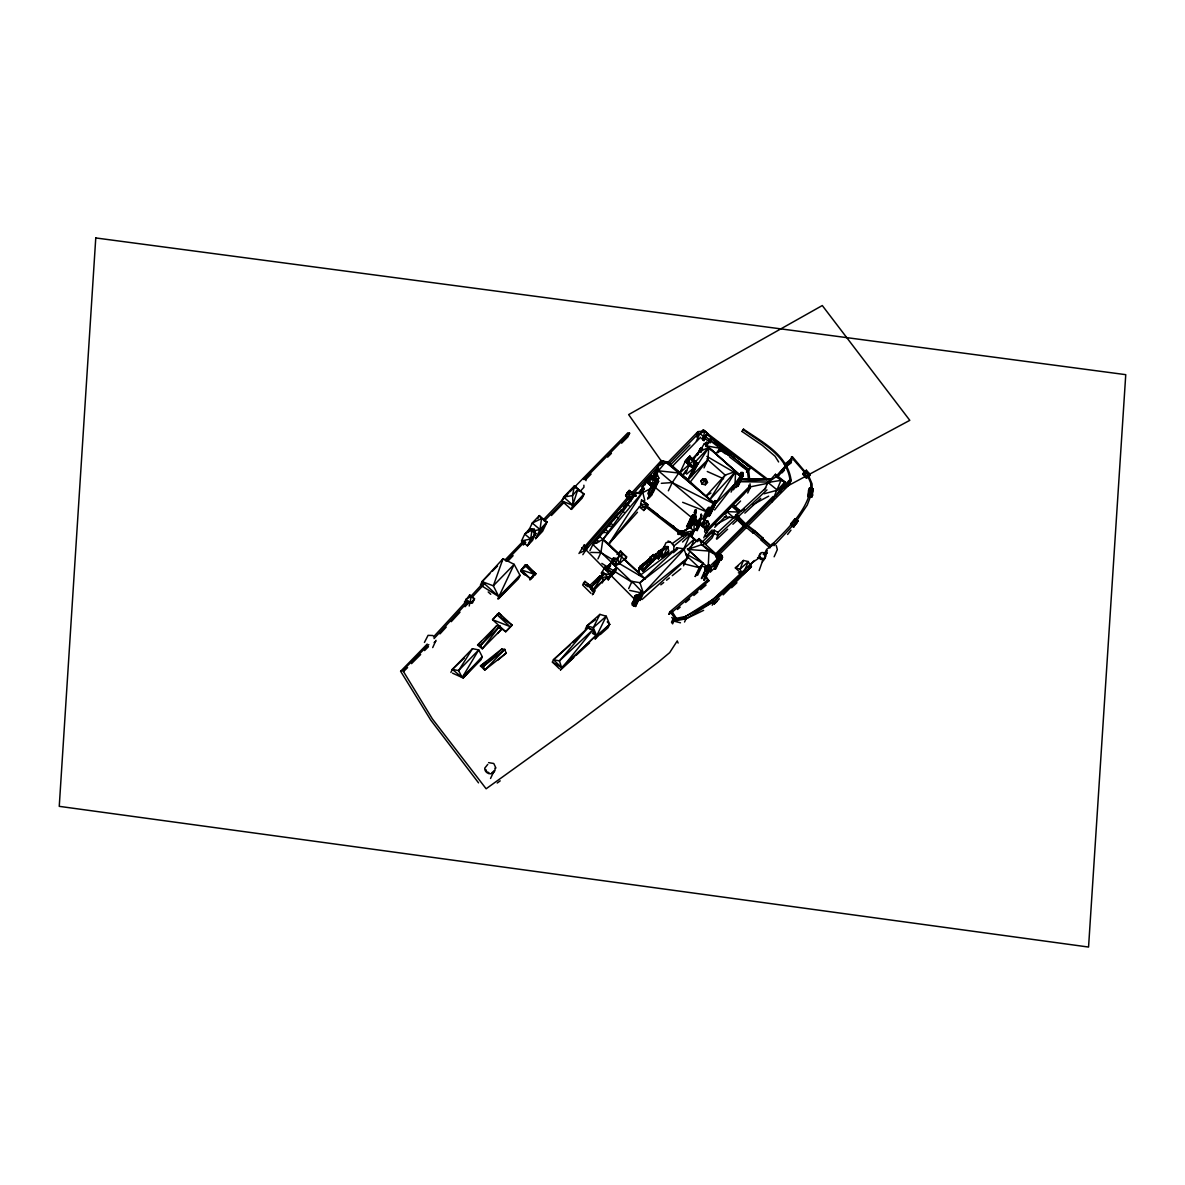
<?xml version="1.0" encoding="UTF-8"?>
<svg xmlns="http://www.w3.org/2000/svg" width="1185" height="1185" viewBox="0 0 1185 1185"><rect width="100%" height="100%" fill="white"/><g stroke="black" fill="none" stroke-linecap="round" stroke-linejoin="round"><path stroke-width="1.5" d="M678.235 531.976L678.235 534.376L681.094 534.317L681.879 530.865L678.812 530.761L678.235 534.376L681.671 533.087L681.879 530.865L681.005 533.028L694.069 530.88L694.069 522.837L698.024 526.421M678.812 533.146L678.812 530.761L681.997 531.236L678.812 533.146L681.671 533.087M690.411 527.962L694.81 518.66L694.84 514.512L691.655 516.053L686.53 526.895L691.833 517.623L694.84 514.512L695.862 517.534L693.669 522.17M689.448 456.788L685.241 461.439L686.056 462.194L687.093 460.728L685.567 460.743L679.849 472.859L687.818 479.851L697.624 464.046L689.448 456.788L689.3 465.038L685.448 473.185M762.296 561.66L759.155 570.548M638.478 572.266L639.722 567.156L638.759 572.281M639.396 575.362L638.908 568.252M639.959 567.378L638.819 571.555M708.289 566.193L708.941 551.055L701.727 544.611L699.061 538.582L689.077 548.211M686.559 474.163L693.21 468.445L693.699 460.447L679.849 472.859M808.526 490.16L808.037 496.619L811.725 497.152L813.162 488.709L809.459 488.19L808.037 496.619L812.643 495.182L811.444 489.005L809.459 488.19L808.97 494.649L812.643 495.182L809.459 488.19M693.506 520.985L694.454 521.03L694.721 517.83M695.002 514.645L695.402 509.861L694.04 512.764M699.283 521.8L699.55 518.837M469.201 606.009L471.215 596.544L469.675 594.929L464.401 602.099M645.114 484.858L645.677 480.799L646.788 479.555L648.21 480.71M702.705 439.99L704.779 431.162L703.298 429.844L699.92 433.532L696.35 441.101M698.365 527.147L699.639 523.089L695.521 519.134L693.092 522.852L698.365 527.147L700.809 523.444L695.521 519.134L692.84 524.422M537.842 518.645L539.279 515.593L546.996 522.052L542.671 531.206L535.664 538.642L539.99 529.502L541.545 518.586L539.279 515.593L532.272 523.029L527.947 532.183M521.533 540.878L530.658 539.042L532.035 529.813L529.784 528.703L524.733 534.094L521.533 540.878L527.443 545.841L535.709 533.665L532.035 529.813L524.733 534.094L530.658 539.042L527.443 545.841M697.135 530.776L699.476 525.829L701.283 513.949L699.387 522.97M639.885 596.588L639.426 599.506L637.96 600.751L635.856 600.602L634.39 599.121L634.375 597.166L636.301 594.929L638.404 595.092L639.885 596.588L639.426 599.506L639.885 596.588L638.197 595.611L636.301 594.929L634.375 597.166L636.315 599.625L638.419 599.788L639.885 598.529L638.404 595.092M575.599 488.072L575.762 487.079M706.719 445.975L740.521 475.6L704.379 443.575L697.313 455.084L699.876 449.085L701.239 450.226L701.135 447.767L697.047 455.07M706.512 444.671L706.867 442.464L705.149 443.516L706.512 444.671L707.771 443.353L706.867 442.464L705.149 443.516M711.326 509.209L715.192 503.047L715.088 500.588L713.829 501.907L715.192 503.047L708.837 516.497M703.994 520.126C712.17 506.188 709.548 501.536 702.646 518.986M705.519 567.23L704.853 569.081L705.816 570.948L707.86 571.748L710.333 569.822L705.816 570.948L706.082 566.045L704.853 569.081L708.423 570.563L707.86 571.748L710.333 569.822M694.588 514.631L695.402 509.861M694.454 521.03L696.35 509.891L695.18 514.734M811.725 497.152L813.162 488.709L811.444 489.005L811.133 492.901L808.97 494.649M658.46 551.736L658.297 558.802L654.579 555.528L658.46 551.736L661.037 550.951L661.349 554.743L658.297 558.802L661.349 554.743L658.46 551.736L660.786 555.913M708.467 570.874L710.644 570.044L711.4 567.956L710.304 565.852L705.83 565.793L705.06 567.882L706.156 569.985L708.467 570.874L709.459 565.319L708.008 564.949M719.502 560.016L720.584 554.476L717.014 554.876L716.184 556.95L717.221 559.068L719.502 560.016L721.709 559.246L722.539 557.172L721.502 555.039L717.014 554.876M698.543 522.763L699.298 519.149M699.846 524.022L701.742 514.986L699.92 521.859M653.276 560.224L654.239 555.854L653.542 554.595L650.284 557.098L649.469 558.816L652.461 561.942L656.431 557.587L653.542 554.595L649.469 558.816L653.276 560.224L656.431 557.587L654.239 555.854L650.284 557.098L653.276 560.224L652.461 561.942L656.431 557.587M533.531 532.154L534.198 529.206L531.428 528.925L531.606 532.05M657.542 469.142L658.371 465.527L662.489 461.409L667.881 461.839L712.437 501.818M717.651 560.935L715.755 568.948L720.895 558.076L714.718 569.155M640.581 504.158L647.899 504.692L643.796 510.513L645.07 507.817L640.581 504.158L641.574 500.04L647.899 504.692L643.796 510.513L639.308 506.854L645.07 507.817L647.899 504.692L643.44 501.033M624.125 559.75L626.554 556.965L622.451 553.691L617.474 558.461L613.46 557.957L612.067 560.905L612.704 563.704L614.956 565.956L620.54 551.099L626.554 556.965L625.162 559.913M806.481 478.296L810.185 474.444L803.548 472.237L806.096 471.467L810.185 474.444L807.355 476.444L803.548 472.237L805.504 472.104L806.378 470.238L802.675 474.089L806.481 478.296L808.096 473.541L806.096 471.467L806.378 470.238L810.185 474.444L809.311 476.311M614.956 565.956L619.474 563.779L622.451 553.691L620.54 551.099L617 554.521M432.718 647.588L436.006 640.33M691.729 518.008L692.707 514.927L694.84 514.512L695.862 517.534L690.455 528.006M592.411 594.781L593.596 592.219L592.204 590.797C594.603 587.582 591.448 588.797 590.871 585.716L589.493 587.479L590.871 585.716M704.957 518.556L706.067 515.312M710.082 515.164L711.193 511.935M739.603 475.496L741.01 472.504L742.758 472.519L736.433 486.102M809.399 494.619C802.497 516.186 784.381 531.487 769.361 547.455M737.974 485.791L739.766 480.814M811.251 494.619L807.237 505.062L796.942 520.393M683.538 565.823L689.137 552.803M690.974 547.751L694.025 539.323L689.951 535.116L682.545 542.004M703.564 575.051L705.712 569.096L701.357 578.324M773.894 498.841L771.894 501.907L781.004 480.369L776.323 476.563L775.464 474.267L767.969 482.473L764.503 489.805M692.336 535.339L694.069 530.88L689.833 527.429L682.367 531.695M742.802 574.74L751.112 567.067L748.298 561.557L743.41 560.446L740.062 569.155L742.121 573.347M637.811 600.632L635.501 606.587L638.982 599.24L633.634 606.039M693.832 520.615L695.684 515.964L694.38 514.883M688.752 527.992L694.84 514.512L691.655 516.053L688.263 524.14M744.18 571.437L748.298 561.557L740.062 569.155L735.337 567.911L743.41 560.446M706.319 511.565L707.593 508.528L709.297 507.461L710.2 508.35L705.253 518.808M587.76 583.627L584.96 581.376L583.657 582.857L586.279 585.479L587.76 583.627L590.693 586.101M598.425 579.065L599.699 576.206L602.054 577.11L603.58 580.072L602.276 582.961M593.404 589.404L594.811 590.826L593.315 594.041M653.142 477.051L654.416 474.252L657.379 474.681L658.86 478.103L656.89 480.977M592.204 590.797L590.989 589.019L592.367 587.242M583.642 584.22L584.96 581.376M583.657 582.857L582.65 585.034L591.019 593.359M636.315 599.625L638.197 595.611L634.834 596.203L634.39 599.121L636.315 599.625L633.294 606.009M655.038 479.673L657.379 474.681L653.69 478.621M424.437 642.418L428.066 635.353L432.94 635.53M480.429 585.049L482.058 581.598L503.047 558.683L514.157 564.371L520.022 575.347L518.393 578.798L498.47 598.825L520.022 575.347L498.855 596.648L497.774 598.929M472.504 603.017L474.474 598.84L469.675 594.929M501.951 560.979L503.047 558.683L493.33 585.805L498.855 596.648L514.157 564.371L493.33 585.805L482.058 581.598L489.805 573.807M450.892 672.428L452.344 669.362L472.489 648.684L478.74 649.913L482.325 656.831L480.873 659.882L463.246 677.983M528.495 531.428L529.784 528.703L535.709 533.665L532.495 540.449L528.703 544.493M524.614 574.858L520.704 571.081L524.762 565.275L526.703 564.815L535.827 573.644L535.25 574.858M526.14 566.03L526.703 564.815L532.05 571.096M561.794 500.944L563.645 497.048L574.458 485.776L584.012 494.204L582.176 498.1L571.348 509.372L563.156 502.144M526.703 564.815L521.282 569.852L533.872 574.118L529.813 579.924L535.827 573.644L524.762 565.275L533.872 574.118L535.827 573.644L530.391 578.71L520.704 571.081M569.911 491.819L627.872 432.792L629.62 433.206L627.902 436.85L621.577 443.205M578.976 553.514L584.235 544.981L587.434 547.588L586.071 550.477M582.842 554.684L587.434 547.588L585.671 550.433M589.863 550.788L592.841 544.508L635.871 493.582L642.67 492.027L644.773 500.396M490.546 778.471L494.145 770.872L491.968 772.694M627.25 498.441L625.636 495.36L629.22 490.412L635.738 495.774L626.628 493.256L629.22 490.412L636.152 496.159L631.501 492.219L626.628 493.256L632.183 497.848M597.936 558.935L600.899 552.654L602.884 539.516L635.871 493.582L623.34 509.58M586.279 585.479L587.834 586.516L589.138 585.049M559.35 668.755L552.403 662.074L553.499 659.764L587.567 628.094L593.196 629.516L594.574 632.553M610.571 576.843L612.127 573.525L605.224 566.785L601.373 573.11L603.669 575.347M640.892 491.064L646.788 479.555L647.958 481.258L646.832 482.473L645.425 481.332L650.861 475.407L658.386 481.554L653.009 492.916M649.321 478.666L651.083 474.844L651.38 477.244L646.832 482.473L649.691 479.11L648.299 480.873L647.143 479.17L648.254 477.94L649.721 479.333L652.505 476L651.083 474.844L648.284 478.162L649.972 478.799L651.098 477.555L649.676 476.4L649.721 479.333L652.505 476L651.128 477.777L649.706 476.622L656.416 481.421L653.913 484.147M648.284 478.162L650.832 475.378L652.254 476.533L651.083 474.844M642.788 491.553L644.299 488.368L639.367 493.671M647.751 482.473L648.921 484.161L650.313 482.413L648.891 481.243L647.751 482.473L648.921 484.161L650.313 482.413L647.751 482.473L648.891 481.243L650.061 482.962L648.639 481.777L647.499 483.006L649.173 483.628L650.313 482.413M573.733 657.586L560.505 669.88L593.196 629.516L559.453 660.875L553.499 659.764L569.985 645.084M652.106 477.703L653.276 479.407L654.653 477.644L653.231 476.474L652.106 477.703L653.276 479.407L654.653 477.644L652.106 477.703L654.653 477.644M649.78 484.147L650.935 485.835L652.328 484.087L650.906 482.917L649.78 484.147L650.935 485.835L652.328 484.087L649.78 484.147L650.906 482.917L652.328 484.087M652.935 477.407L658.371 465.527L667.881 461.839M619.474 563.779L617.474 558.461L614.097 560.742L612.704 563.704L619.474 563.779L626.554 556.965M653.868 479.91L655.261 478.147L656.683 479.318L655.29 481.08L656.683 479.318L654.12 479.377L655.542 480.547L653.868 479.91L655.261 478.147L656.431 479.851L655.009 478.681L654.12 479.377M660.934 464.698L662.489 461.409L665.748 462.017L680.531 473.215L658.43 470.786L655.29 474.726M647.943 493.271L651.854 485.02L653.898 483.895L655.29 485.909L651.394 494.16M656.09 475.703L658.43 470.786L665.748 462.017L715.088 504.203L706.216 517.756M608.497 578.369L610.201 574.769M651.854 485.02L648.225 494.5L649.084 494.96L650.654 495.137L655.29 485.909M605.979 577.584L608.29 579.82L612.127 573.525L606.439 567.778L603.713 568.119L633.945 598.573M585.346 629.161L586.931 625.798L599.906 614.378L606.261 616.23L609.668 624.347L608.068 627.709L600.277 634.553M655.853 484.132L654.742 485.361L653.053 484.739L654.431 482.976L655.853 484.132L654.475 485.894L655.601 484.665L657.26 482.591L655.853 481.436L656.135 483.821L654.461 483.199L657.26 479.881L658.416 481.569L647.825 498.855M647.632 498.811L653.246 487.05L654.55 486.887L691.136 517.149M657.26 479.881L657.305 482.799L655.883 481.643L657.557 482.265L658.682 481.036L657.305 482.799L658.416 481.569L657.26 479.881L654.461 483.199L655.883 484.354L657.26 482.591L655.883 484.354M646.995 506.987L673.598 526.421M658.06 514.69L645.988 505.343M668.37 490.797L672.25 482.576L678.561 473.289L712.289 501.818M657.542 515.356L665.659 520.926M696.499 434.688L697.95 431.621L704.275 431.059L767.821 479.318M685.211 461.483L687.093 460.728L686.056 462.194L686.263 460.032L685.211 461.483L693.21 468.445L694.262 467.008L692.736 467.023L693.21 468.475L697.624 464.046M696.869 437.235L698.75 433.236L668.695 464.031L667.881 462.417L661.26 460.58L631.501 493.093M686.515 459.839L687.167 460.98L688.041 459.795L687.196 459.099L686.308 460.284L688.041 459.795C687.315 462.609 686.293 457.306 687.374 460.535M688.455 457.706L687.567 458.876L689.077 458.847L688.455 457.706L687.567 458.876L689.285 458.402L688.411 459.587L688.455 457.706L689.077 458.847L687.774 458.432L688.618 459.143M686.811 462.254L687.418 463.424L688.337 462.268L686.811 462.254L687.418 463.424L688.337 462.268L686.811 462.254L688.337 462.268M689.774 456.106L688.752 457.573L690.277 457.543L689.774 456.106L688.752 457.573L690.618 456.803L689.596 458.269L689.774 456.106L690.277 457.543L689.107 456.847L689.937 457.528M628.657 588.604L632.064 581.391L639.944 582.709L684.426 548.151M688.648 463.187L689.685 463.453L688.781 464.609L688.174 463.453L689.685 463.453L688.174 463.453L688.781 464.609L689.685 463.453M650.535 561.305L648.758 559.261L639.352 567.867L642.922 571.288L650.861 563.497L650.713 558.92L648.758 559.261L640.063 566.386L638.567 568.963M691.062 458.269L692.114 458.536L691.181 459.691L690.574 458.536L692.114 458.536L690.574 458.536L691.181 459.691L692.114 458.536M689.729 464.831L690.351 466.001L691.255 464.846L689.729 464.831L690.351 466.001L691.255 464.846C688.781 465.601 690.692 463.098 691.048 465.29L689.522 465.275L691.255 464.846M692.455 459.439L693.492 459.721L692.573 460.876L691.951 459.706L693.492 459.721L691.951 459.706L692.573 460.876L693.492 459.721M691.122 466.09L691.714 467.26L692.647 466.12L691.122 466.09L691.714 467.26L692.647 466.12L691.122 466.09L692.647 466.12M665.229 521.415L680.072 531.28M694.069 460.876L695.091 461.158L694.158 462.298L693.551 461.128L695.091 461.158L693.551 461.128L694.158 462.298L695.091 461.158M703.934 440.835L707.504 433.28L703.298 429.844M699.017 452.24L701.135 447.767L702.498 448.908L701.076 451.9M694.825 462.268L695.402 463.468L696.365 462.328L694.825 462.268L695.402 463.468L696.365 462.328C693.832 463.009 695.876 460.624 696.158 462.787L694.603 462.713L696.365 462.328M697.165 462.639L696.854 464.816L697.935 463.394L696.054 464.046L697.165 462.639L696.854 464.816L696.41 463.32L697.935 463.394L692.233 475.466L687.818 479.851L693.566 467.734L692.736 467.023L693.906 467.749L693.418 466.298L692.381 467.764L694.262 467.008L693.21 468.475M694.454 465.453L693.536 466.594L695.077 466.609L694.454 465.453L693.536 466.594L695.284 466.179L694.38 467.334L694.454 465.453L695.077 466.609L693.743 466.164L694.588 466.89M695.758 464.15L694.84 465.305L695.639 466.031L696.573 464.875L695.758 464.15C694.884 467.705 696.543 463.276 695.862 465.587L695.758 464.15L696.35 465.32M632.094 603.224L636.078 596.307M706.349 446.33L707.771 443.353L706.408 442.198M632.109 604.809L634.879 598.914L636.078 600.128L632.346 605.046M747.898 465.675L750.801 467.882L711.533 437.813L708.926 440.42L711.533 437.813L750.92 467.645L748.105 470.312L742.284 465.927M660.163 555.321L662.489 557.75L667.881 552.625L668.636 551.01L667.866 546.596L664.667 546.566L657.853 552.891L660.267 551.01M634.997 606.142L637.767 600.247M642.077 591.33L639.352 597.092L638.019 595.892L641.307 590.989L642.077 591.33L638.804 596.203L639.352 597.092L642.64 592.189L639.041 597.803L642.329 592.9M634.849 598.144L638.197 595.611L637.96 600.751L639.885 598.529M672.902 527.458L673.258 526.718L679.642 531.769M663.793 547.396L666.059 542.611L670.325 541.841L674.043 545.885L673.45 552.669L677.598 549.07M673.332 526.984L673.687 526.229M663.896 548.181L664.667 546.566L662.059 551.425L663.259 556.135L662.489 557.75L668.636 551.01L663.259 556.135L660.549 554.521M640.063 599.803L641.381 597.003L640.715 595.433M640.033 600.543L643.44 593.344L684.797 548.625M704.008 467.912L707.919 459.632L708.749 447.545L698.883 451.781L691.773 459.587M720.095 451.367L722.154 447.012L712.007 439.265L707.015 444.493M691.255 518.023L692.707 514.927M687.448 526.925L691.655 516.053M693.477 520.615L695.684 515.964M693.951 531.132L698.158 526.155L693.951 531.132L688.633 534.628M778.619 461.957L775.094 456.299L762.296 445.338L742.047 431.488L743.587 429.192C762.681 442.331 787.862 454.907 791.136 480.547L789.017 485.02L748.816 525.148M743.587 429.192L742.047 431.488M696.439 530.228L699.017 524.777L699.476 525.829M703.623 520.348L707.504 512.142L713.459 503.566L672.25 482.576L658.43 470.786L658.371 465.527M709.667 515.697L715.162 504.04L735.633 471.452L725.116 475.096L706.171 495.923L713.77 503.018M697.669 541.515L699.061 538.582L717.991 555.735M710.793 513.683L716.451 501.729L715.547 500.855L713.829 501.907M703.757 537.768L706.423 532.124L750.372 487.391L750.016 483.761M668.725 614.23L669.895 611.771L707.741 579.88L708.911 580.798L670.71 613.371L669.895 611.771M669.347 614.245L671.791 611.149L676.472 618.466M731.071 492.116L735.026 483.761L740.447 475.94L704.379 443.575L705.356 444.79M712.185 534.228L714.111 530.169L717.843 532.391L717.888 535.635L716.407 538.76M671.48 622.273L673.036 618.985L685.582 616.452L714.007 601.417L751.349 566.326M737.174 486.709L741.869 476.77L706.867 456.373M672.591 623.873L673.895 621.118L673.036 618.985L686.071 618.792L703.623 610.349M695.136 576.458L699.254 567.733L703.223 563.482L687.27 548.966M738.196 486.117L743.128 475.659L742.758 472.519M725.561 514.157L731.086 505.699L733.1 504.647L740.64 511.105L738.522 512.083L726.76 511.594L734.048 517.845L739.544 512.231M697.58 575.303L703.223 563.482L685.656 553.721M746.476 472.193L748.609 469.23L749.675 480.132M709.504 567.274L710.067 566.104L711.03 567.971L709.785 571.007L711.03 567.971L710.467 569.155M684.53 622.021L686.071 618.792L714.007 601.417L754.415 560.505L713.177 599.269L705.964 604.706M704.645 579.909L709.741 569.141L703.653 580.191L707.875 571.007L701.668 578.591M747.705 493.034L750.372 487.391L749.512 486.339L706.645 529.888L699.594 524.096M718.688 555.602L719.236 554.432L721.265 555.261L722.183 557.157L720.895 560.149L718.954 560.846L716.925 560.001L717.473 558.831L719.502 559.675L721.458 558.965L720.895 560.149L722.183 557.157L721.635 558.328L721.265 555.261M706.586 582.324L707.741 579.88L704.986 575.836M717.251 561.364L713.785 568.711L710.082 572.34M714.57 569.2L718.969 559.883L713.8 566.252M712.2 605.239L714.007 601.417L713.177 599.269L732.404 582.842M754.593 530.643L746.387 524.525L744.876 526.184L752.816 532.865L754.593 530.643L763.11 538.138L761.333 540.36L770.013 547.885M789.003 461.913L792.38 456.714L805.711 472.489M790.484 460.713L792.38 456.714M780.071 492.249L784.929 481.984L775.464 474.267M761.333 540.36L763.11 538.138M788.158 483.436L789.965 479.629C786.366 454.729 761.185 442.953 742.98 429.533M749.216 568.104L751.571 563.127L759.363 557.75L757.57 557.602M764.769 553.41L766.68 549.336L774.427 543.737L772.383 543.559L771.109 546.27M762.34 561.838L764.992 557.809L763.318 560.564M774.131 556.787L777.33 549.603L776.279 545.589M793.269 521.311L790.543 524.822L793.535 527.103L798.009 521L795.031 518.719L791.343 523.133L794.335 525.414L793.535 527.103L798.009 521L795.031 518.719L794.231 520.408M812.229 490.679L813.162 488.709M641.307 590.989L638.804 596.203L638.019 595.892L640.996 591.7M599.906 614.378L593.285 627.65L596.677 635.767L595.092 639.115L609.668 624.347L607.224 621.858M700.794 452.196L702.498 448.908L701.594 448.034L699.876 449.085M706.067 446.626L707.771 443.353M709.682 514.853L716.451 501.729L715.088 500.588M704.275 519.83L710.2 508.35L708.837 507.195M598.929 577.939L604.054 573.11L607.638 576.976M603.935 573.318L599.047 577.732L607.757 576.769L602.735 581.391M635.071 606.216L638.982 599.24M626.45 503.877L624.554 507.106L626.45 503.877L629.279 505.921M621.251 510.083L619.34 513.312L621.251 510.083L624.036 512.187M452.507 673.154L462.18 677.509L478.74 649.913L458.595 670.591L452.344 669.362L464.372 658.03M703.253 440.376L707.504 433.28L704.779 431.162L699.92 433.532L704.142 436.969L707.504 433.28M632.272 603.254L634.879 598.914M735.929 487.598L743.128 475.659L742.506 473.2L741.01 472.504L741.38 475.644L743.128 475.659M608.29 579.82L612.127 573.525L605.224 566.785L606.527 570.133M597.388 542.834L594.366 542.804L596.336 539.605L599.047 541.782M606.202 532.509L603.18 532.48L605.15 529.28L607.875 531.458M611.43 526.17L608.394 526.125L610.364 522.941L613.089 525.118M615.874 516.423L613.904 519.622L615.874 516.423L618.6 518.6M695.328 576.488L702.379 565.126L699.254 567.733L682.649 563.423M688.989 527.992L695.862 517.534M725.116 475.096L709.578 499.937L735.633 471.452L735.026 483.761L714.585 509.994M703.164 518.897L710.2 508.35M587.834 586.516L589.315 584.679M472.489 648.684L458.595 670.591L462.18 677.509L482.325 656.831L463.128 677.938M733.426 489.82L741.869 476.77L715.162 504.04M682.308 470.001L679.953 472.608L681.982 476.148L687.952 479.644L690.914 475.052M692.899 472L708.749 447.545L694.143 463.142M775.908 495.774L784.929 481.984L776.323 476.563L767.969 482.473L777.434 490.175L784.929 481.984L781.004 480.369L767.969 482.473M687.626 527.073L693.136 518.704L694.81 518.66M535.664 538.642L546.996 522.052L541.545 518.586L532.272 523.029L539.99 529.502L546.996 522.052M718.377 452.537L722.154 447.012L709.978 440.524L720.11 448.271L722.154 447.012L716.17 453.574L707.475 446.923M645.07 507.817L647.232 504.647L641.574 500.04M471.511 603.121L474.474 598.84L471.215 596.544L465.72 599.299L470.519 603.209L474.474 598.84M685.952 470.415L681.982 476.148L686.841 470.949M692.914 460.373L698.883 451.781M701.994 484.072L705.193 479.466L706.23 479.421L707.504 482.473L705.371 484.798L701.994 484.072L700.735 481.006L702.853 478.696L706.23 479.421M706.156 569.985L709.459 565.319L711.4 567.956M599.699 576.206L591.226 587.123L592.752 590.115L602.054 577.11L591.226 587.123L588.856 586.279L599.699 576.206L603.58 580.072L593.952 590.352M685.063 535.309L681.523 533.324L682.027 531.265L686.515 534.924M717.221 559.068L720.584 554.476L722.539 557.172M705.786 575.377L717.251 559.794M752.816 532.865L754.327 531.206M716.17 453.574L720.11 448.271L706.023 445.827M642.151 491.197L644.299 488.368M638.626 493.523L642.818 488.057L637.885 493.36M793.52 524.777L774.042 545.663M787.581 534.465L790.987 530.125M690.811 481.317L707.919 459.632L687.952 479.644M655.29 481.08L656.683 479.318M705.164 529.221L709.208 524.2L707.652 520.837L704.631 520.467L700.513 524.777L705.075 528.51L709.208 524.2L705.179 529.384M496.574 625.828L480.769 645.307L477.585 645.07L496.574 625.828L499.759 626.05L501.285 629.546L497.567 633.471M641.292 504.617L608.764 544.048L612.053 548.522M793.313 521.504L790.543 524.822L794.335 525.414L798.009 521M584.012 494.204L573.184 505.491L563.645 497.048L572.503 495.567L577.91 489.286L584.012 494.204L571.348 509.372L577.91 489.286L574.458 485.776L572.503 495.567L573.184 505.491L563.423 501.596M777.849 476.518L784.914 468.105L776.234 477.511M777.153 475.896L785.403 466.135L776.767 475.6M764.799 553.38L767.139 550.61L763.214 554.387M435.695 641.307L434.11 642.581M587.567 628.094L559.453 660.875L561.601 667.57L595.966 635.604L560.505 669.88M648.758 559.261L642.596 566.4L640.063 566.386L643.633 569.822L642.922 571.288L651.409 562.327L643.633 569.822L639.619 568.089M764.784 555.691L767.11 552.98M590.989 589.019L592.204 587.612M592.381 590.441L593.596 589.034M593.596 592.219L594.811 590.826M585.064 546.181L627.932 497.167M629.591 497.685L584.798 548.625L604.202 568.341M632.005 494.93L662.059 462.209L661.26 460.58M587.123 548.448L618.585 512.661M623.428 507.15L627.058 503.018M661.349 554.743L658.919 557.513L654.579 555.528M608.394 526.125L610.364 522.941M603.18 532.48L605.15 529.28M594.366 542.804L596.336 539.605M616.126 568.163L611.386 573.436L615.089 570.029M744.832 524.111L736.344 514.66L746.446 524.866L735.915 514.838L746.032 525.029L744.402 526.984L736.833 519.341M637.471 512.216L608.764 544.048L599.714 536.642M694.069 522.837L689.774 527.725L693.951 523.103M567.571 494.397L543.885 519.193M532.465 531.102L534.198 529.206L535.442 532.258L533.709 534.154M631.19 499.951L625.636 495.36L627.354 493.464M654.431 482.976L653.305 484.206L654.742 485.361L654.431 482.976L655.601 484.665L654.179 483.51M781.981 472.874L784.455 470.178M653.009 487.45L658.386 481.554L657.008 480.414M649.024 498.07L652.239 494.545M708.408 443.205L712.007 439.265M433.429 636.967L466.653 600.899M470.341 596.899L482.65 583.538M434.051 638.596L468.46 601.239M472.148 597.24L484.443 583.909M652.979 477.007L651.854 478.236L653.527 478.873M693.092 522.852L699.387 524.985L700.809 523.444L695.743 519.934L694.499 521.296M439.961 633.916L446.227 627.117M451.248 621.681L460.017 612.171M465.024 606.735L468.786 602.661M634.316 494.841L636.715 492.234M641.515 487.035L646.329 481.836M653.527 474.044L657.127 470.149M656.401 480.725L658.86 478.103M523.355 545.056L525.74 542.508M530.658 539.042L535.709 533.665M651.957 476.874L654.416 474.252M606.35 568L610.719 563.349M564.06 502.455L551.44 515.505M701.239 450.226L702.498 448.908M606.676 568.667L610.29 564.845M606.913 569.437L610.527 565.615M715.192 503.047L716.451 501.729M610.912 575.836L615.77 570.785M682.634 502.292L707.504 512.142L715.088 504.203M504.988 560.046L523.666 540.641M583.998 479.614L629.62 433.206M505.936 561.246L525.133 541.264M586.042 479.333L591.078 474.104M508.009 560.994L513.12 555.676M671.895 466.786L700.602 437.265M544.241 521.03L563.379 501.359M478.547 782.87L430.762 720.11L400.619 671.273L427.207 644.062M667.881 462.417L697.95 431.621M671.169 464.239L689.966 444.997M723.635 514.29L729.99 507.832M737.618 500.07L743.973 493.597M705.682 536.538L712.141 529.962M714.718 527.34L726.361 515.49M735.411 506.276L740.581 501.018M610.645 575.125L615.356 570.341M785.759 464.846L791.639 458.862L784.381 464.431L785.759 464.846L791.565 460.402M492.382 571.214L497.537 566.015M786.692 465.661L791.743 460.565M607.638 457.173L611.445 453.351M714.17 603.935L719.325 598.766M723.176 594.885L751.497 566.445M403.685 671.48L407.596 667.555M411.521 663.644L420.66 654.52M424.571 650.595L428.496 646.684M701.801 542.478L714.111 530.169L714.348 533.206L712.126 537.901L705.979 544.048M703.268 544.285L714.348 533.206L717.888 535.635L766.962 489.879M714.673 554.847L773.094 496.485M780.871 488.694L789.965 479.629L791.136 480.547L715.829 555.765M718.984 554.906L746.224 527.725M400.619 671.273L402.796 670.429L428.807 644.581M709.445 566.652L718.11 558.165M481.48 641.322L477.585 645.07L482.28 648.802L501.285 629.546L498.929 627.68M764.34 555.409L766.962 552.891M748.105 470.312L750.92 467.645L748.209 470.075L742.373 465.72M501.862 649.01L483.421 666.385L480.458 665.926L501.862 649.01L504.81 649.454L506.113 653.172L497.789 660.163M676.857 548.122L639.944 582.709L643.44 593.344L687.818 557.824M714.259 604.009L716.925 601.506M731.604 587.73L736.937 582.724M530.91 578.902L533.072 576.888M716.999 539.086L727.605 529.191M732.908 524.244L738.225 519.297M744.847 513.12L760.77 498.278M592.752 590.115L603.58 580.072M576.369 655.127L589.597 642.833M717.843 532.391L765.821 487.909M605.609 567.911L610.586 563.334M606.127 568.326L611.445 563.438M606.764 568.918L610.482 565.497M607.031 569.822L609.52 567.541M602.617 581.598L607.757 576.769M611.045 572.518L616.052 567.985M611.445 573.629L616.467 569.096M610.364 575.48L615.726 570.652M611.001 576.103L614.748 572.696M642.048 599.551L687.981 557.987M602.869 571.762L601.373 573.11L610.645 574.843L610.749 571.777L603.713 568.119M572.74 642.64L578.236 637.737M671.776 622.984L673.895 621.118L686.071 618.792L685.582 616.452L713.177 599.269M609.668 624.347L596.677 635.767L592.426 633.294M677.435 609.475L680.175 607.15M685.626 602.484L689.729 599.003M693.817 595.507L697.906 592.011M700.646 589.686L706.097 585.034M636.389 601.239L641.381 597.003M689.063 533.472L674.043 545.885L672.325 543.515L687.285 532.761L691.403 536.079M563.645 497.048L568.77 492.827M660.815 584.812L663.689 582.531M666.548 580.235L669.407 577.939M672.265 575.658L680.857 568.785M506.113 653.172L484.739 670.088L480.458 665.926L486.339 661.585M605.713 567.985L609.742 564.801M524.925 566.993L521.282 569.852L530.391 578.71M787.062 465.986L791.417 462.654M640.685 574.903L672.31 551.069M721.458 558.965L718.954 560.846L719.502 559.675L716.925 560.001M688.633 534.953L694.069 530.88L691.196 536.968L692.588 531.991L688.574 534.716M701.579 523.992L704.631 520.467L703.534 525.148L705.075 528.51L707.652 520.837L703.534 525.148L700.513 524.777M640.063 566.386L648.21 560.416L650.861 563.497M611.105 572.696L615.03 569.852M611.445 573.807L614.067 571.896M497.211 783.033L500.203 780.871M590.589 629.531L586.931 625.798L595.477 619.755M738.018 566.089L735.337 567.911L741.558 573.599M701.298 438.85L704.142 436.969M683.849 531.087L689.833 527.429L683.864 531.176M706.171 495.923L710.926 493.078M658.608 551.277L662.059 551.425L667.866 546.596L663.259 556.135L658.608 551.277L661.26 549.736M705.06 567.882L709.459 565.319L710.644 570.044M487.761 764.399L484.769 768.102A5.273 4.725 25.3 0 0 486.931 772.65C490.205 775.494 496.248 772.664 494.96 768.132M716.184 556.95L720.584 554.476L721.709 559.246M715.162 524.94L729.753 517.104M741.114 511.002L744.358 509.254M752.46 504.899L768.68 496.174M783.285 488.324L805.993 476.118M809.237 474.385L909.799 420.334L822.286 305.537L628.642 414.602L661.289 461.039M580.457 552.728L584.886 550.358L584.235 544.981M642.389 492.782L651.483 488.205M682.279 618.111L685.582 616.452M785.877 463.72L788.869 462.298M650.284 557.098L652.772 556.209M717.295 555.113L719.236 554.432M700.735 481.006L705.193 479.466L707.504 482.473M687.818 549.41L701.727 544.611L719.339 556.95L708.941 551.055L687.818 549.41L706.852 566.637M635.856 600.602L638.419 599.788M634.834 596.203L635.841 595.907M791.343 523.133L794.083 522.363L796.098 519.919L794.335 525.414L795.031 518.719L797.209 522.689M764.088 493.76L777.434 490.175M533.102 531.028L539.99 529.502M750.046 486.917L768.058 483.213M578.858 491.197L580.872 490.605L583.938 487.257L583.879 485.228M488.605 762.636L493.775 763.496L495.937 768.058M639.53 574.399L639.337 571.777M612.067 560.905L614.097 560.742L616.348 563.008M760.681 559.083L763.747 558.876M661.319 483.317L672.25 482.576L707.504 512.142M738.359 481.347L770.354 479.614M467.127 603.358L470.519 603.209M705.579 530.036L707.563 530.999L707.356 532.376A1.555 1.392 25.3 0 1 705.208 532.435A1.555 1.392 25.3 0 1 704.957 530.421M740.699 478.992L771.42 479.11M741.988 478.755L771.391 479.095M740.832 479.051L770.235 479.377M738.536 481.702L769.791 482.058M590.811 552.403L600.899 552.654L613.608 560.179M724.346 516.704L734.048 517.845L738.522 512.083L731.086 505.699L740.64 511.105M676.368 547.737L683.864 548.774L694.025 539.323L696.928 541.456M629.694 590.411L643.44 593.344L632.064 581.391M673.895 621.118L680.486 622.792M701.298 566.075L706.482 567.422M687.626 462.979L686.589 462.698L688.13 462.713M691.922 466.816L690.899 466.534L692.44 466.564M586.931 625.798L593.285 627.65L606.261 616.23L596.677 635.767L593.018 632.035M700.809 523.444L694.114 520.689L699.387 524.985M702.853 478.696L705.193 479.466L705.371 484.798M668.029 541.041L670.325 541.841M646.788 479.555L647.084 481.94L645.425 481.332L651.75 486.428M646.892 479.703L648.565 480.34L647.958 481.258L646.536 480.088L645.677 480.799L647.084 481.94M651.187 485.302L649.528 484.68L650.654 483.45L652.076 484.621M719.221 554.091L721.502 555.039M738.374 572.799L741.321 574.088M707.282 471.497L723.576 478.755M625.636 495.36L631.975 498.278M628.583 499.107L631.235 500.44M802.675 474.089L807.355 476.444M618.377 562.993L645.366 578.961L602.884 539.516L592.841 544.508L632.701 582.724L601.832 563.408M552.403 662.074L561.601 667.57L553.499 659.764M481.969 586.012L498.855 596.648L482.058 581.598M671.717 617.518L674.665 619.562M652.12 486.265L653.246 487.05M656.416 481.421L649.958 476.089M719.413 449.426L725.279 453.751M706.319 434.051L766.739 479.629M705.149 436.391L710.941 440.776M719.636 447.337L748.609 469.23M722.02 450.3L729.293 455.795L721.946 450.463L726.272 453.84M742.388 465.675L748.209 470.075L711.533 437.813M727.471 450.211L737.677 457.943M501.536 628.583L505.714 631.753L512.142 625.102L498.944 613.03L492.53 619.681L505.714 631.753L512.142 625.102L496.663 614.423L509.831 626.51L492.53 619.681L498.944 613.03L501.448 615.756M704.734 438.302L710.6 442.805M729.679 456.995L747.365 470.652L748.387 478.74M644.744 506.173L683.212 536.346L679.375 533.413M736.122 517.297L746.032 525.029M656.135 481.11L657.557 482.265M649.424 476.933L650.846 478.088L649.676 476.4M648.55 477.629L649.972 478.799M648.002 478.488L649.439 479.644L648.254 477.94L648.565 480.34L647.143 479.17M681.316 532.258L684.263 534.835M655.601 481.969L657.008 483.125L655.853 481.436M654.727 482.665L656.135 483.821M691.833 517.623L693.136 518.704M581.702 547.751L584.886 550.358M686.989 459.528L687.833 460.239L687.196 459.099M531.428 528.925L535.442 532.258M452.344 669.362L462.18 677.509M628.435 499.418L630.79 501.388M697.521 541.471L689.951 535.116L683.864 548.774L687.3 557.868M745.898 524.777L753.838 531.472M707.593 508.528L708.941 509.668M762.844 538.701L771.539 546.226M762.34 538.997L771.02 546.537M754.149 530.821L762.666 538.316M753.082 532.302L761.599 539.797M706.897 458.862L725.62 475.511M488.19 591.982L490.768 594.292M736.922 519.193L744.817 526.392L735.959 517.46M618.629 554.195L602.884 539.516L642.67 492.027L608.764 544.048L619.059 553.943M623.873 559.083L640.937 574.992L624.214 558.905M686.337 555.587L699.254 567.733M697.595 464.135L696.41 463.32L697.21 464.076M589.671 587.108L591.167 588.634M791.284 457.114L804.437 472.089M676.265 618.57L670.503 611.786L675.198 619.118M685.345 534.968L681.479 532.302L681.523 533.324M705.238 575.421L708.911 580.798M653.231 476.474L654.401 478.192M402.796 670.429L432.377 718.895L486.131 788.78L575.777 724.228L658.267 662.163L669.673 652.639L677.257 640.907L678.116 643.055M620.54 551.099L622.081 554.032M485.776 769.48L486.428 770.842M653.542 554.595L655.66 559.216M807.666 475.97L810.703 482.917L810.836 487.79M808.999 476.592L812.066 483.895L812.169 489.198M671.791 611.149L672.769 614.274M613.46 557.957L614.097 560.742M650.861 475.407L651.469 478.858M686.263 460.032L686.396 461.454M693.418 466.298L693.566 467.734M748.831 485.198L749.053 488.427M583.538 478.621A3.244 2.918 25.3 0 1 586.042 480.651M488.916 772.679A4.577 4.103 25.3 0 1 487.509 771.953M759.229 557.809A3.244 2.903 25.3 0 1 760.8 554.017M765.006 555.795A3.244 2.903 25.3 0 1 763.451 559.601A3.244 2.903 25.3 0 1 759.229 557.809M653.009 479.051L652.654 485.509L647.558 481.332L653.009 479.051M95.763 237.948L59.25 806.348L1088.556 947.052L1125.75 374.667L95.763 237.948M661.037 550.951L658.919 557.513L655.201 554.239L658.149 553.514L661.037 550.951M600.602 534.672L598.647 537.871L600.602 534.672M631.931 497.374L629.961 500.559L631.931 497.374M650.713 558.92L643.633 569.822L642.596 566.4L650.713 558.92M499.759 626.05L482.28 648.802L480.769 645.307L499.759 626.05M504.81 649.454L484.739 670.088L483.421 666.385L504.81 649.454M759.852 556.491A3.244 2.903 25.3 0 0 765.347 557.394A3.244 2.903 25.3 0 0 763.036 552.551A3.244 2.903 25.3 0 0 759.852 556.491"/></g></svg>
